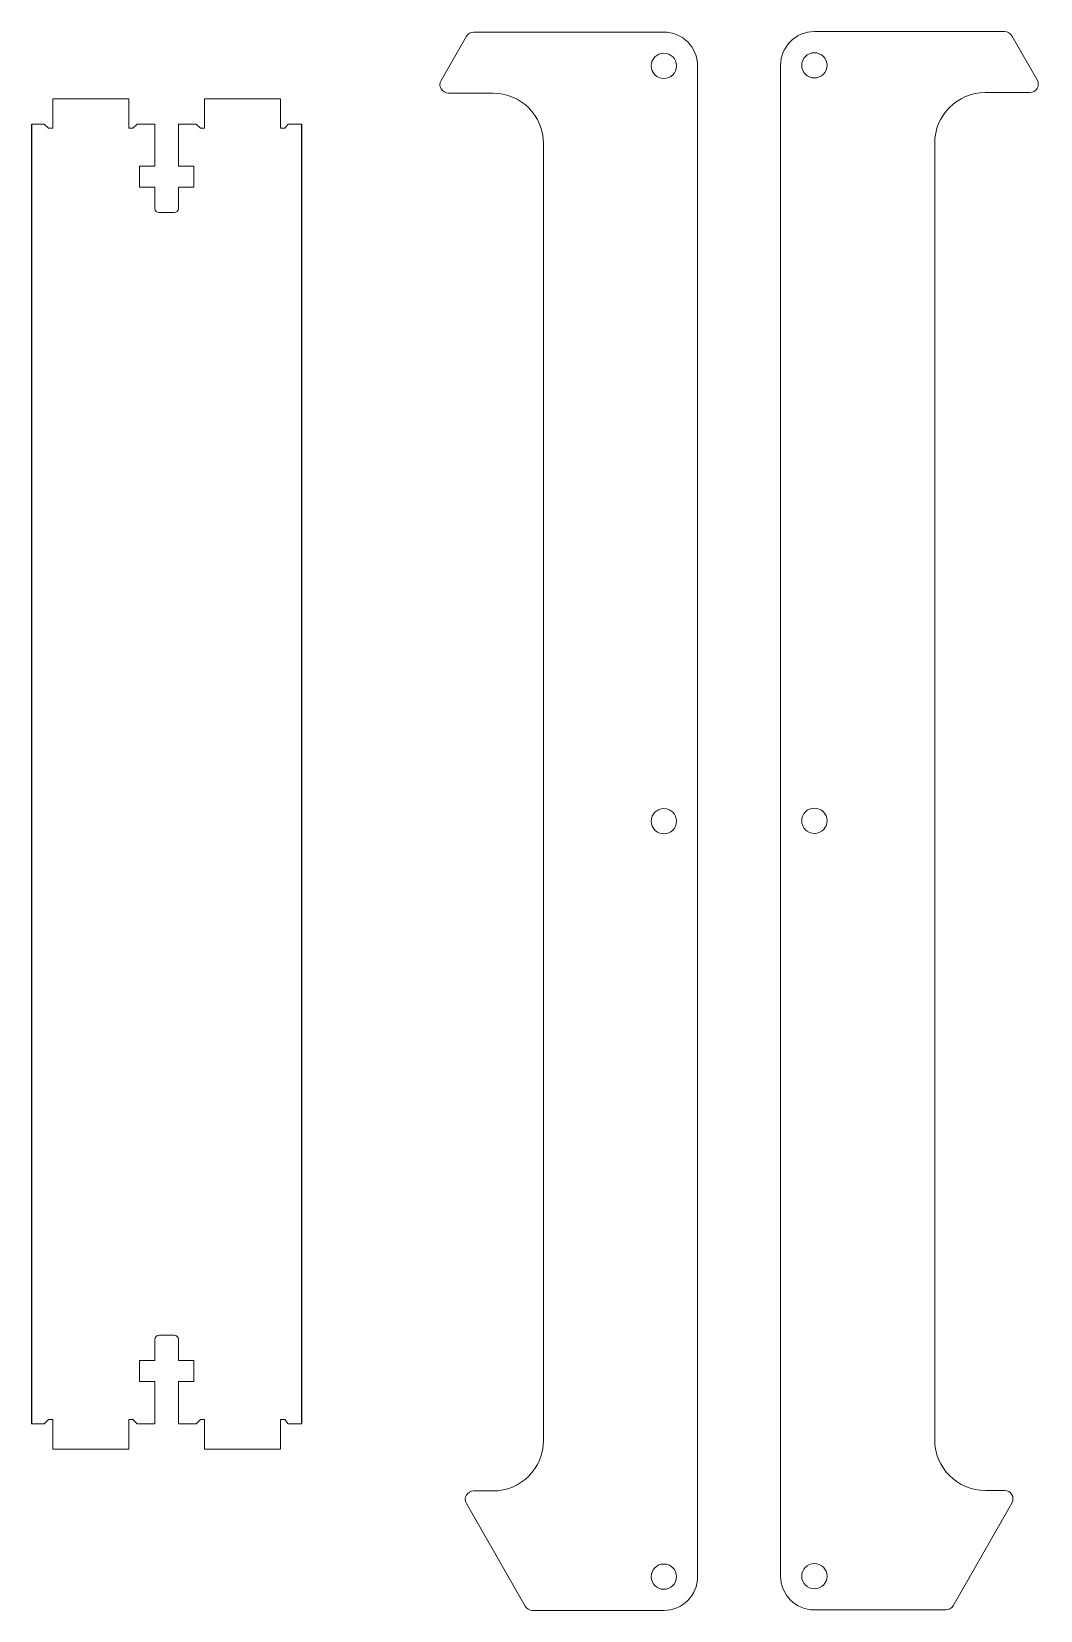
# Model space of a CAD drawing. Header units: inches. Extents: x 1.1 to 52.7, y 1 to 52.6.
# Drawn here: x 47.97 to 52.67, y 31.51 to 38.87 of the extents above; entities that cross this region are included whole.
import ezdxf

# ---------------------------------------------------------------- set-up
doc = ezdxf.new("R2010")
doc.units = ezdxf.units.IN
doc.header["$MEASUREMENT"] = 0
doc.layers.add('Artwork', color=7, linetype='Continuous')

msp = doc.modelspace()

# ---------------------------------------------------------------- linework, layer by layer
at = {"layer": 'Artwork'}
for p, q in [((47.9665, 38.4425), (47.9665, 32.3795)), ((49.2264, 32.3795), (49.2264, 38.4425))]:
    msp.add_line(p, q, dxfattribs=at)
at = {"layer": 'Artwork', "lineweight": 5}
for points in [[(49.8761, 38.6458), (49.8761, 38.6458), (49.9941, 38.8516), (49.9941, 38.8516)], [(49.9941, 38.8516), (50.0011, 38.8638), (50.0142, 38.8714), (50.0283, 38.8714)], [(50.0283, 38.8714), (50.0283, 38.8714), (50.9151, 38.8714), (50.9151, 38.8714)], [(50.9151, 38.8714), (51.0021, 38.8714), (51.0726, 38.8009), (51.0726, 38.7139)], [(51.6172, 38.8737), (51.5302, 38.8737), (51.4597, 38.8032), (51.4597, 38.7162)], [(52.5041, 38.8737), (52.5041, 38.8737), (51.6172, 38.8737), (51.6172, 38.8737)], [(52.5382, 38.8539), (52.5312, 38.8661), (52.5182, 38.8737), (52.5041, 38.8737)], [(52.6562, 38.6481), (52.6562, 38.6481), (52.5382, 38.8539), (52.5382, 38.8539)], [(51.0726, 38.7139), (51.0726, 38.7139), (51.0726, 31.6666), (51.0726, 31.6666)], [(51.4597, 38.7162), (51.4597, 38.7162), (51.4597, 31.669), (51.4597, 31.669)], [(49.9102, 38.5868), (49.88, 38.5868), (49.861, 38.6195), (49.8761, 38.6458)], [(52.6221, 38.5891), (52.6524, 38.5891), (52.6713, 38.6218), (52.6562, 38.6481)], [(50.1179, 38.5868), (50.1179, 38.5868), (49.9102, 38.5868), (49.9102, 38.5868)], [(50.3541, 38.3506), (50.3541, 38.4811), (50.2483, 38.5868), (50.1179, 38.5868)], [(52.1782, 38.3529), (52.1782, 38.4834), (52.284, 38.5891), (52.4145, 38.5891)], [(52.4145, 38.5891), (52.4145, 38.5891), (52.6221, 38.5891), (52.6221, 38.5891)], [(50.3541, 32.3026), (50.3541, 32.3026), (50.3541, 38.3506), (50.3541, 38.3506)], [(52.1782, 32.3049), (52.1782, 32.3049), (52.1782, 38.3529), (52.1782, 38.3529)], [(48.5414, 38.0488), (48.5414, 38.0379), (48.5502, 38.0291), (48.561, 38.0291)], [(48.561, 38.0291), (48.561, 38.0291), (48.6319, 38.0291), (48.6319, 38.0291)], [(48.6319, 38.0291), (48.6428, 38.0291), (48.6516, 38.0379), (48.6516, 38.0488)], [(48.561, 32.7929), (48.5502, 32.7929), (48.5414, 32.7841), (48.5414, 32.7732)], [(48.6319, 32.7929), (48.6319, 32.7929), (48.561, 32.7929), (48.561, 32.7929)], [(48.6516, 32.7732), (48.6516, 32.7841), (48.6428, 32.7929), (48.6319, 32.7929)], [(50.1179, 32.0663), (50.2483, 32.0663), (50.3541, 32.1721), (50.3541, 32.3026)], [(52.4145, 32.0687), (52.284, 32.0687), (52.1782, 32.1744), (52.1782, 32.3049)], [(49.9942, 32.0074), (49.9791, 32.0336), (49.9981, 32.0663), (50.0283, 32.0663)], [(50.0283, 32.0663), (50.0283, 32.0663), (50.1179, 32.0663), (50.1179, 32.0663)], [(52.504, 32.0687), (52.504, 32.0687), (52.4145, 32.0687), (52.4145, 32.0687)], [(52.5382, 32.0097), (52.5532, 32.036), (52.5342, 32.0687), (52.504, 32.0687)], [(50.2685, 31.529), (50.2685, 31.529), (49.9942, 32.0074), (49.9942, 32.0074)], [(52.2639, 31.5313), (52.2639, 31.5313), (52.5382, 32.0097), (52.5382, 32.0097)], [(51.4597, 31.669), (51.4597, 31.582), (51.5302, 31.5115), (51.6172, 31.5115)], [(51.0726, 31.6666), (51.0726, 31.5797), (51.0021, 31.5092), (50.9151, 31.5092)], [(50.3026, 31.5092), (50.2885, 31.5092), (50.2755, 31.5167), (50.2685, 31.529)], [(52.2297, 31.5115), (52.2438, 31.5115), (52.2569, 31.519), (52.2639, 31.5313)], [(50.9151, 31.5092), (50.9151, 31.5092), (50.3026, 31.5092), (50.3026, 31.5092)], [(51.6172, 31.5115), (51.6172, 31.5115), (52.2297, 31.5115), (52.2297, 31.5115)]]:
    msp.add_open_spline(points, degree=3, dxfattribs=at)
for points, knots in [([(50.8561, 38.7139), (50.8561, 38.6813), (50.8825, 38.6548), (50.9151, 38.6548), (50.9151, 38.6548), (50.9477, 38.6548), (50.9742, 38.6813), (50.9742, 38.7139), (50.9742, 38.7139), (50.9742, 38.7465), (50.9477, 38.7729), (50.9151, 38.7729), (50.9151, 38.7729), (50.8825, 38.7729), (50.8561, 38.7465), (50.8561, 38.7139)], [0, 0, 0, 0, 0.25, 0.25, 0.25, 0.25, 0.5, 0.5, 0.5, 0.5, 0.75, 0.75, 0.75, 0.75, 1, 1, 1, 1]), ([(51.5582, 38.7162), (51.5582, 38.6836), (51.5846, 38.6572), (51.6172, 38.6572), (51.6172, 38.6572), (51.6498, 38.6572), (51.6763, 38.6836), (51.6763, 38.7162), (51.6763, 38.7162), (51.6763, 38.7488), (51.6498, 38.7753), (51.6172, 38.7753), (51.6172, 38.7753), (51.5846, 38.7753), (51.5582, 38.7488), (51.5582, 38.7162)], [0, 0, 0, 0, 0.25, 0.25, 0.25, 0.25, 0.5, 0.5, 0.5, 0.5, 0.75, 0.75, 0.75, 0.75, 1, 1, 1, 1]), ([(47.9665, 38.4425), (47.9665, 38.4425), (48.0256, 38.4425), (48.0256, 38.4425), (48.0256, 38.4425), (48.0256, 38.4425), (48.0453, 38.4228), (48.0453, 38.4228), (48.0453, 38.4228), (48.0453, 38.4228), (48.065, 38.4228), (48.065, 38.4228), (48.065, 38.4228), (48.065, 38.4228), (48.065, 38.5606), (48.065, 38.5606), (48.065, 38.5606), (48.065, 38.5606), (48.4193, 38.5606), (48.4193, 38.5606), (48.4193, 38.5606), (48.4193, 38.5606), (48.4193, 38.4228), (48.4193, 38.4228), (48.4193, 38.4228), (48.4193, 38.4228), (48.439, 38.4228), (48.439, 38.4228), (48.439, 38.4228), (48.439, 38.4228), (48.4587, 38.4425), (48.4587, 38.4425), (48.4587, 38.4425), (48.4587, 38.4425), (48.5414, 38.4425), (48.5414, 38.4425), (48.5414, 38.4425), (48.5414, 38.4425), (48.5414, 38.2456), (48.5414, 38.2456), (48.5414, 38.2456), (48.5414, 38.2456), (48.4705, 38.2456), (48.4705, 38.2456), (48.4705, 38.2456), (48.4705, 38.2456), (48.4705, 38.1472), (48.4705, 38.1472), (48.4705, 38.1472), (48.4705, 38.1472), (48.5414, 38.1472), (48.5414, 38.1472), (48.5414, 38.1472), (48.5414, 38.1472), (48.5414, 38.0488), (48.5414, 38.0488)], [0, 0, 0, 0, 0.071429, 0.071429, 0.071429, 0.071429, 0.142857, 0.142857, 0.142857, 0.142857, 0.214286, 0.214286, 0.214286, 0.214286, 0.285714, 0.285714, 0.285714, 0.285714, 0.357143, 0.357143, 0.357143, 0.357143, 0.428571, 0.428571, 0.428571, 0.428571, 0.5, 0.5, 0.5, 0.5, 0.571429, 0.571429, 0.571429, 0.571429, 0.642857, 0.642857, 0.642857, 0.642857, 0.714286, 0.714286, 0.714286, 0.714286, 0.785714, 0.785714, 0.785714, 0.785714, 0.857143, 0.857143, 0.857143, 0.857143, 0.928571, 0.928571, 0.928571, 0.928571, 1, 1, 1, 1]), ([(48.6516, 38.0488), (48.6516, 38.0488), (48.6516, 38.1472), (48.6516, 38.1472), (48.6516, 38.1472), (48.6516, 38.1472), (48.7225, 38.1472), (48.7225, 38.1472), (48.7225, 38.1472), (48.7225, 38.1472), (48.7225, 38.2456), (48.7225, 38.2456), (48.7225, 38.2456), (48.7225, 38.2456), (48.6516, 38.2456), (48.6516, 38.2456), (48.6516, 38.2456), (48.6516, 38.2456), (48.6516, 38.4425), (48.6516, 38.4425), (48.6516, 38.4425), (48.6516, 38.4425), (48.7343, 38.4425), (48.7343, 38.4425), (48.7343, 38.4425), (48.7343, 38.4425), (48.754, 38.4228), (48.754, 38.4228), (48.754, 38.4228), (48.754, 38.4228), (48.7737, 38.4228), (48.7737, 38.4228), (48.7737, 38.4228), (48.7737, 38.4228), (48.7737, 38.5606), (48.7737, 38.5606), (48.7737, 38.5606), (48.7737, 38.5606), (49.128, 38.5606), (49.128, 38.5606), (49.128, 38.5606), (49.128, 38.5606), (49.128, 38.4228), (49.128, 38.4228), (49.128, 38.4228), (49.128, 38.4228), (49.1477, 38.4228), (49.1477, 38.4228), (49.1477, 38.4228), (49.1477, 38.4228), (49.1634, 38.4425), (49.1634, 38.4425), (49.1634, 38.4425), (49.1634, 38.4425), (49.2264, 38.4425), (49.2264, 38.4425)], [0, 0, 0, 0, 0.071429, 0.071429, 0.071429, 0.071429, 0.142857, 0.142857, 0.142857, 0.142857, 0.214286, 0.214286, 0.214286, 0.214286, 0.285714, 0.285714, 0.285714, 0.285714, 0.357143, 0.357143, 0.357143, 0.357143, 0.428571, 0.428571, 0.428571, 0.428571, 0.5, 0.5, 0.5, 0.5, 0.571429, 0.571429, 0.571429, 0.571429, 0.642857, 0.642857, 0.642857, 0.642857, 0.714286, 0.714286, 0.714286, 0.714286, 0.785714, 0.785714, 0.785714, 0.785714, 0.857143, 0.857143, 0.857143, 0.857143, 0.928571, 0.928571, 0.928571, 0.928571, 1, 1, 1, 1]), ([(50.8561, 35.1903), (50.8561, 35.1577), (50.8825, 35.1312), (50.9151, 35.1312), (50.9151, 35.1312), (50.9477, 35.1312), (50.9742, 35.1577), (50.9742, 35.1903), (50.9742, 35.1903), (50.9742, 35.2229), (50.9477, 35.2493), (50.9151, 35.2493), (50.9151, 35.2493), (50.8825, 35.2493), (50.8561, 35.2229), (50.8561, 35.1903)], [0, 0, 0, 0, 0.25, 0.25, 0.25, 0.25, 0.5, 0.5, 0.5, 0.5, 0.75, 0.75, 0.75, 0.75, 1, 1, 1, 1]), ([(51.5582, 35.1926), (51.5582, 35.16), (51.5846, 35.1335), (51.6172, 35.1335), (51.6172, 35.1335), (51.6498, 35.1335), (51.6763, 35.16), (51.6763, 35.1926), (51.6763, 35.1926), (51.6763, 35.2252), (51.6498, 35.2516), (51.6172, 35.2516), (51.6172, 35.2516), (51.5846, 35.2516), (51.5582, 35.2252), (51.5582, 35.1926)], [0, 0, 0, 0, 0.25, 0.25, 0.25, 0.25, 0.5, 0.5, 0.5, 0.5, 0.75, 0.75, 0.75, 0.75, 1, 1, 1, 1]), ([(48.5414, 32.7732), (48.5414, 32.7732), (48.5414, 32.6748), (48.5414, 32.6748), (48.5414, 32.6748), (48.5414, 32.6748), (48.4705, 32.6748), (48.4705, 32.6748), (48.4705, 32.6748), (48.4705, 32.6748), (48.4705, 32.5763), (48.4705, 32.5763), (48.4705, 32.5763), (48.4705, 32.5763), (48.5414, 32.5763), (48.5414, 32.5763), (48.5414, 32.5763), (48.5414, 32.5763), (48.5414, 32.3795), (48.5414, 32.3795), (48.5414, 32.3795), (48.5414, 32.3795), (48.4587, 32.3795), (48.4587, 32.3795), (48.4587, 32.3795), (48.4587, 32.3795), (48.439, 32.3992), (48.439, 32.3992), (48.439, 32.3992), (48.439, 32.3992), (48.4193, 32.3992), (48.4193, 32.3992), (48.4193, 32.3992), (48.4193, 32.3992), (48.4193, 32.2614), (48.4193, 32.2614), (48.4193, 32.2614), (48.4193, 32.2614), (48.065, 32.2614), (48.065, 32.2614), (48.065, 32.2614), (48.065, 32.2614), (48.065, 32.3992), (48.065, 32.3992), (48.065, 32.3992), (48.065, 32.3992), (48.0453, 32.3992), (48.0453, 32.3992), (48.0453, 32.3992), (48.0453, 32.3992), (48.0256, 32.3795), (48.0256, 32.3795), (48.0256, 32.3795), (48.0256, 32.3795), (47.9665, 32.3795), (47.9665, 32.3795)], [0, 0, 0, 0, 0.071429, 0.071429, 0.071429, 0.071429, 0.142857, 0.142857, 0.142857, 0.142857, 0.214286, 0.214286, 0.214286, 0.214286, 0.285714, 0.285714, 0.285714, 0.285714, 0.357143, 0.357143, 0.357143, 0.357143, 0.428571, 0.428571, 0.428571, 0.428571, 0.5, 0.5, 0.5, 0.5, 0.571429, 0.571429, 0.571429, 0.571429, 0.642857, 0.642857, 0.642857, 0.642857, 0.714286, 0.714286, 0.714286, 0.714286, 0.785714, 0.785714, 0.785714, 0.785714, 0.857143, 0.857143, 0.857143, 0.857143, 0.928571, 0.928571, 0.928571, 0.928571, 1, 1, 1, 1]), ([(49.2264, 32.3795), (49.2264, 32.3795), (49.1634, 32.3795), (49.1634, 32.3795), (49.1634, 32.3795), (49.1634, 32.3795), (49.1477, 32.3992), (49.1477, 32.3992), (49.1477, 32.3992), (49.1477, 32.3992), (49.128, 32.3992), (49.128, 32.3992), (49.128, 32.3992), (49.128, 32.3992), (49.128, 32.2614), (49.128, 32.2614), (49.128, 32.2614), (49.128, 32.2614), (48.7737, 32.2614), (48.7737, 32.2614), (48.7737, 32.2614), (48.7737, 32.2614), (48.7737, 32.3992), (48.7737, 32.3992), (48.7737, 32.3992), (48.7737, 32.3992), (48.754, 32.3992), (48.754, 32.3992), (48.754, 32.3992), (48.754, 32.3992), (48.7343, 32.3795), (48.7343, 32.3795), (48.7343, 32.3795), (48.7343, 32.3795), (48.6516, 32.3795), (48.6516, 32.3795), (48.6516, 32.3795), (48.6516, 32.3795), (48.6516, 32.5763), (48.6516, 32.5763), (48.6516, 32.5763), (48.6516, 32.5763), (48.7225, 32.5763), (48.7225, 32.5763), (48.7225, 32.5763), (48.7225, 32.5763), (48.7225, 32.6748), (48.7225, 32.6748), (48.7225, 32.6748), (48.7225, 32.6748), (48.6516, 32.6748), (48.6516, 32.6748), (48.6516, 32.6748), (48.6516, 32.6748), (48.6516, 32.7732), (48.6516, 32.7732)], [0, 0, 0, 0, 0.071429, 0.071429, 0.071429, 0.071429, 0.142857, 0.142857, 0.142857, 0.142857, 0.214286, 0.214286, 0.214286, 0.214286, 0.285714, 0.285714, 0.285714, 0.285714, 0.357143, 0.357143, 0.357143, 0.357143, 0.428571, 0.428571, 0.428571, 0.428571, 0.5, 0.5, 0.5, 0.5, 0.571429, 0.571429, 0.571429, 0.571429, 0.642857, 0.642857, 0.642857, 0.642857, 0.714286, 0.714286, 0.714286, 0.714286, 0.785714, 0.785714, 0.785714, 0.785714, 0.857143, 0.857143, 0.857143, 0.857143, 0.928571, 0.928571, 0.928571, 0.928571, 1, 1, 1, 1]), ([(50.8561, 31.6666), (50.8561, 31.634), (50.8825, 31.6076), (50.9151, 31.6076), (50.9151, 31.6076), (50.9477, 31.6076), (50.9742, 31.634), (50.9742, 31.6666), (50.9742, 31.6666), (50.9742, 31.6993), (50.9477, 31.7257), (50.9151, 31.7257), (50.9151, 31.7257), (50.8825, 31.7257), (50.8561, 31.6993), (50.8561, 31.6666)], [0, 0, 0, 0, 0.25, 0.25, 0.25, 0.25, 0.5, 0.5, 0.5, 0.5, 0.75, 0.75, 0.75, 0.75, 1, 1, 1, 1]), ([(51.5582, 31.669), (51.5582, 31.6364), (51.5846, 31.6099), (51.6172, 31.6099), (51.6172, 31.6099), (51.6498, 31.6099), (51.6763, 31.6364), (51.6763, 31.669), (51.6763, 31.669), (51.6763, 31.7016), (51.6498, 31.728), (51.6172, 31.728), (51.6172, 31.728), (51.5846, 31.728), (51.5582, 31.7016), (51.5582, 31.669)], [0, 0, 0, 0, 0.25, 0.25, 0.25, 0.25, 0.5, 0.5, 0.5, 0.5, 0.75, 0.75, 0.75, 0.75, 1, 1, 1, 1])]:
    msp.add_open_spline(points, degree=3, knots=knots, dxfattribs=at)

doc.saveas('drawing.dxf')
